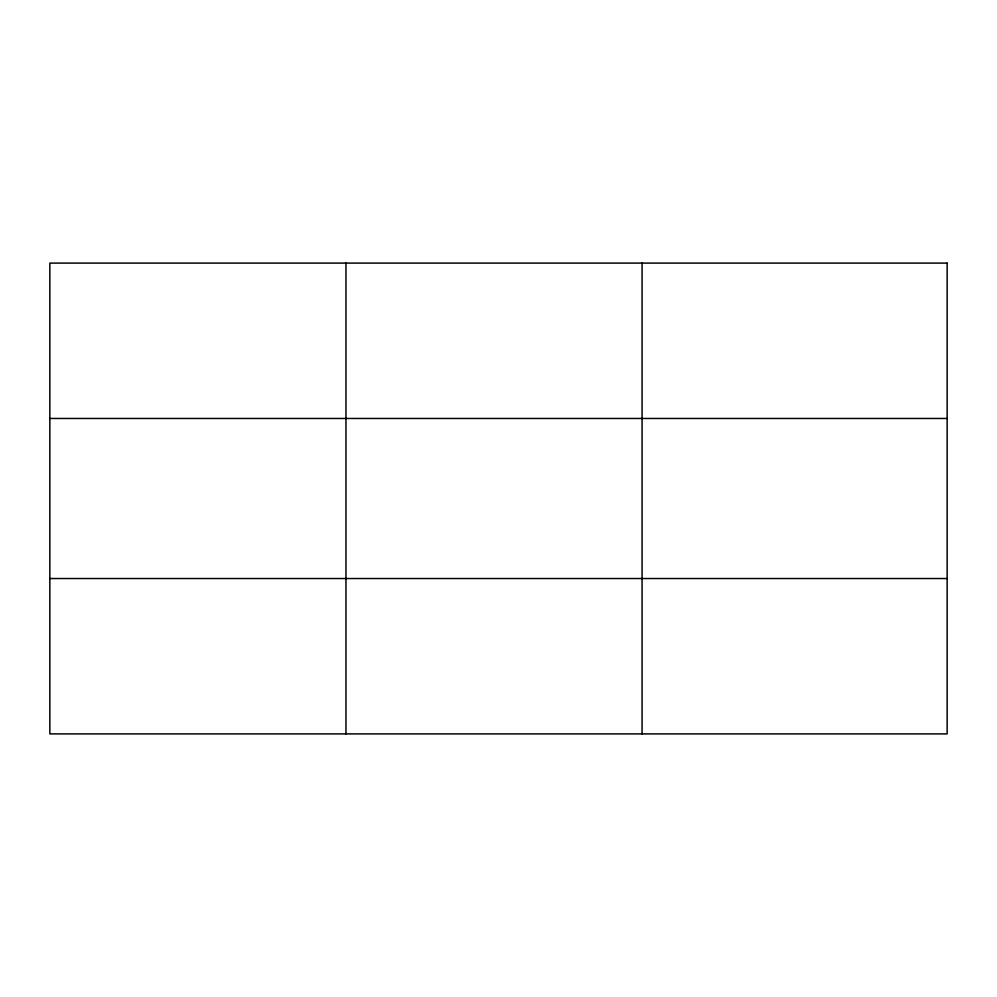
<?xml version="1.0" encoding="UTF-8"?>
<svg xmlns="http://www.w3.org/2000/svg" width="997" height="997" viewBox="0 0 997 997"><rect width="100%" height="100%" fill="white"/><g stroke="black" fill="none" stroke-linecap="round" stroke-linejoin="round"><path stroke-width="1.5" d="M345.959 733.904L345.959 263.096M642.068 733.904L642.068 263.096M49.85 418.466L947.15 418.466M49.85 578.534L947.15 578.534M947.15 263.096L49.85 263.096L49.85 733.904L947.15 733.904L947.15 263.096"/></g></svg>
